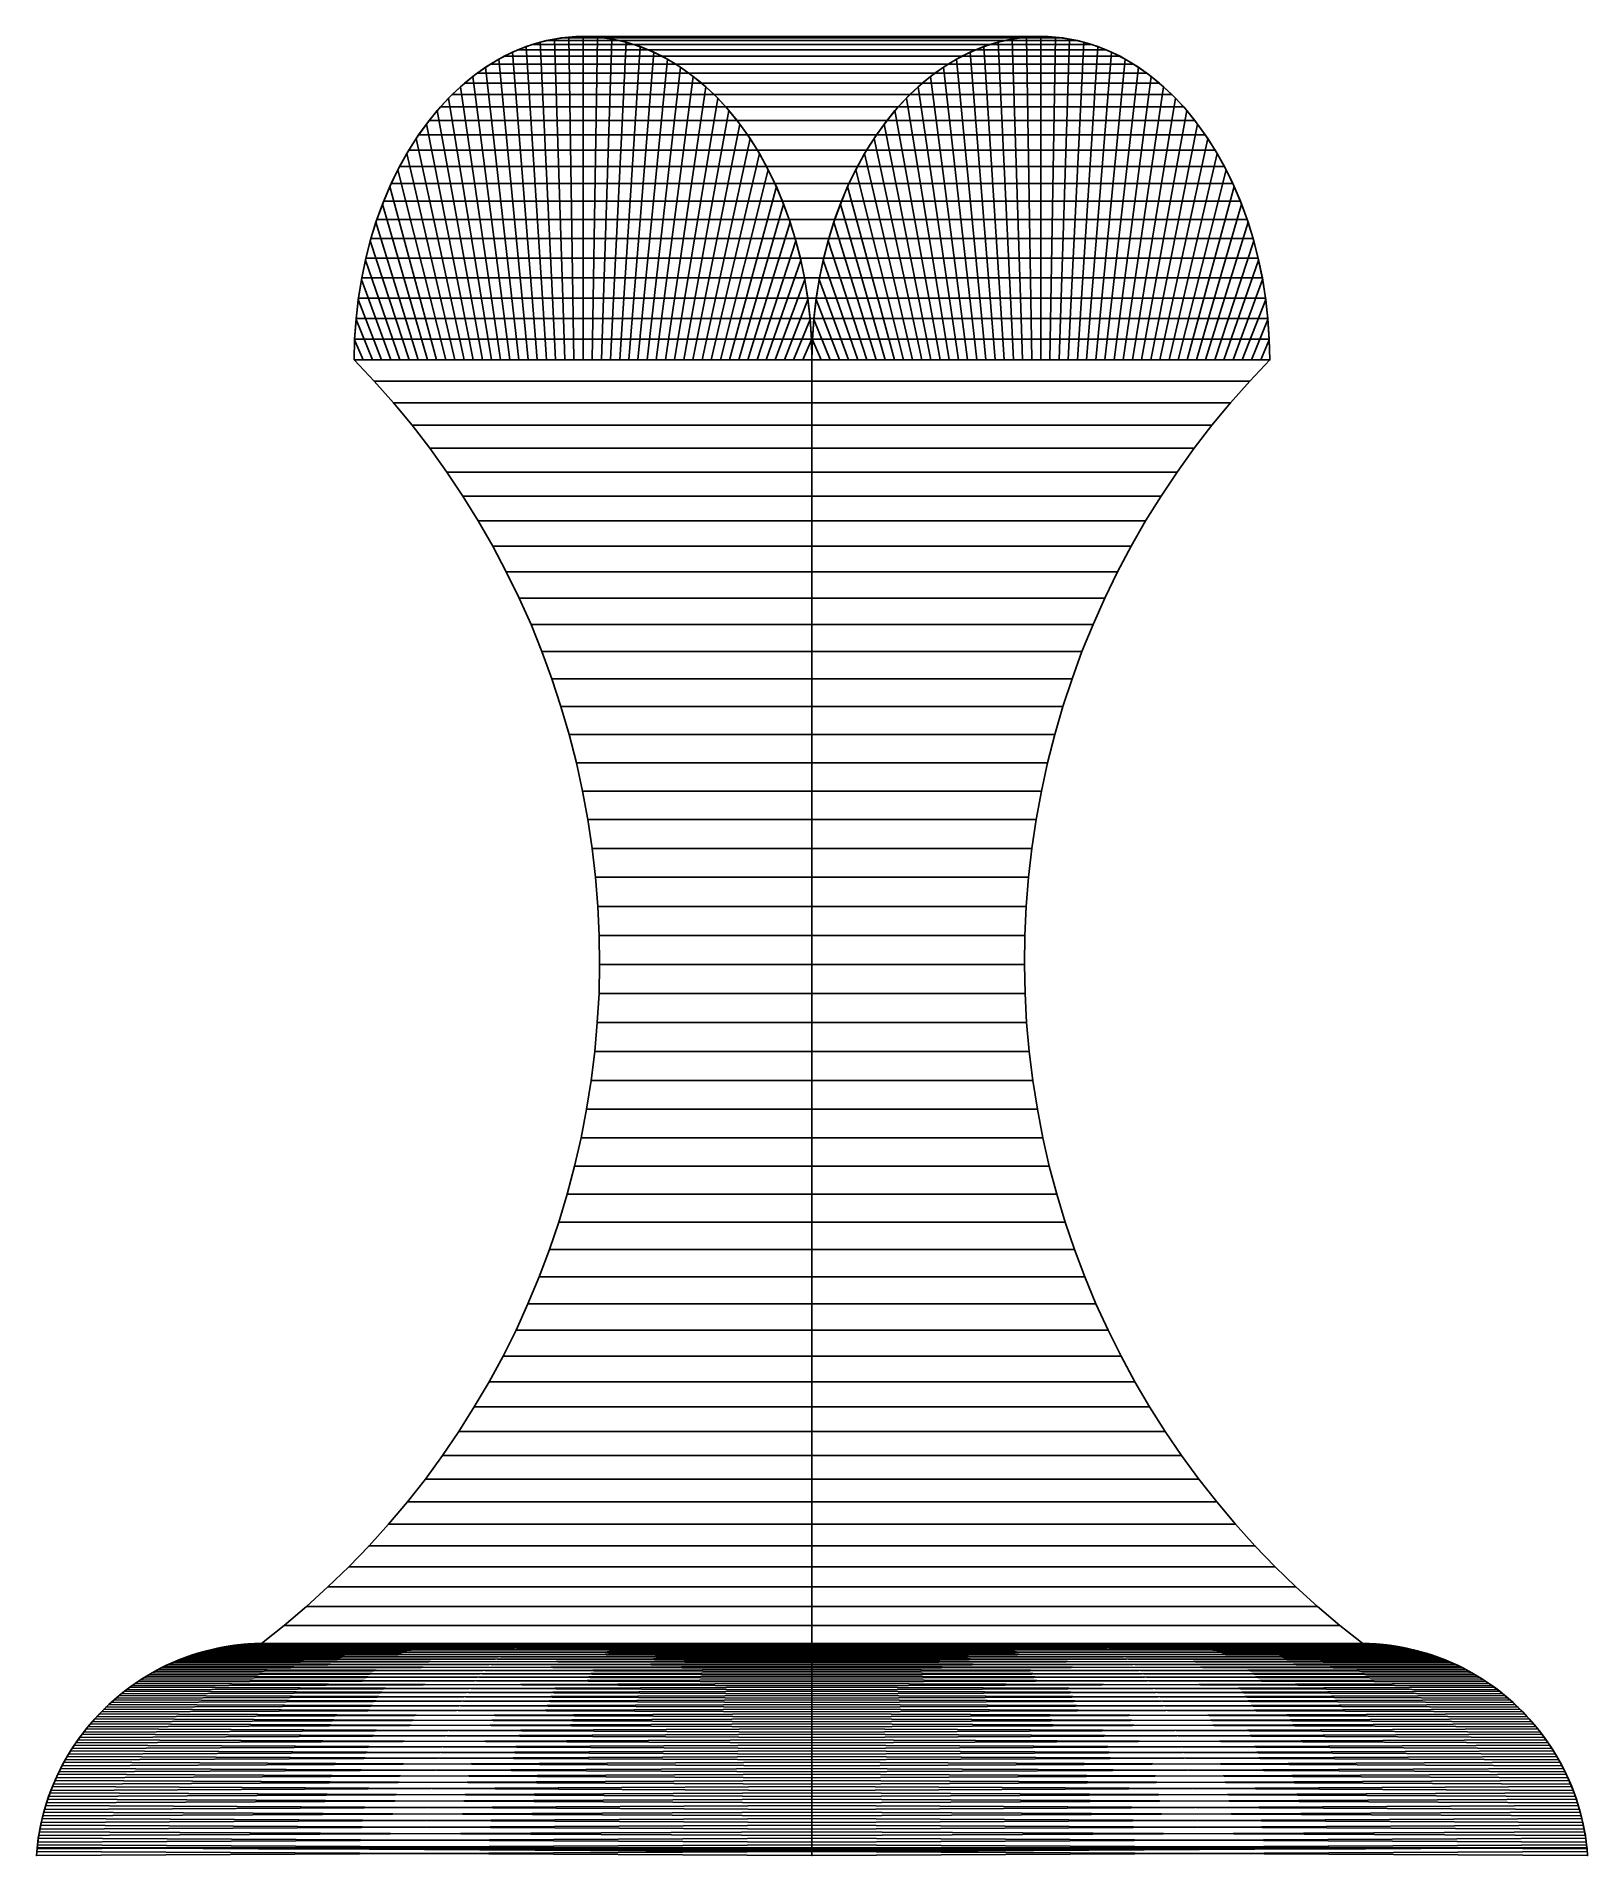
# Model space of a CAD drawing. Extents: x 0.8 to 9.8, y -0.2 to 10.3.
import ezdxf

# ---------------------------------------------------------------- set-up
doc = ezdxf.new("R2010")
doc.units = 0
doc.header["$MEASUREMENT"] = 0
doc.layers.add('1', color=2, linetype='CONTINUOUS')

msp = doc.modelspace()

# ---------------------------------------------------------------- meshes
at = {"layer": '1'}
mesh = msp.add_polymesh((2, 51), dxfattribs=at)
for k, corner in enumerate([(2.632, 8.461), (2.634, 8.578, -0.003), (2.642, 8.695, -0.01), (2.655, 8.811, -0.023), (2.673, 8.926, -0.042), (2.696, 9.039, -0.065), (2.724, 9.15, -0.093), (2.757, 9.258, -0.126), (2.795, 9.362, -0.164), (2.838, 9.464, -0.206), (2.884, 9.561, -0.253), (2.935, 9.654, -0.304), (2.99, 9.742, -0.359), (3.049, 9.825, -0.417), (3.111, 9.903, -0.48), (3.177, 9.975, -0.545), (3.246, 10.041, -0.614), (3.317, 10.101, -0.686), (3.391, 10.154, -0.76), (3.468, 10.201, -0.836), (3.546, 10.241, -0.914), (3.626, 10.273, -0.994), (3.707, 10.299, -1.075), (3.789, 10.317, -1.157), (3.872, 10.328, -1.24), (3.955, 10.332, -1.323), (4.038, 10.328, -1.406), (4.121, 10.317, -1.489), (4.203, 10.299, -1.571), (4.284, 10.273, -1.652), (4.364, 10.241, -1.732), (4.442, 10.201, -1.81), (4.518, 10.154, -1.887), (4.592, 10.101, -1.961), (4.664, 10.041, -2.032), (4.733, 9.975, -2.101), (4.798, 9.903, -2.167), (4.861, 9.825, -2.229), (4.92, 9.742, -2.288), (4.974, 9.654, -2.343), (5.025, 9.561, -2.394), (5.072, 9.464, -2.441), (5.114, 9.362, -2.483), (5.152, 9.258, -2.521), (5.185, 9.15, -2.554), (5.213, 9.039, -2.582), (5.237, 8.926, -2.605), (5.255, 8.811, -2.623), (5.268, 8.695, -2.636), (5.276, 8.578, -2.644), (5.278, 8.461, -2.647), (2.632, 8.461), (2.684, 8.461, -0.053), (2.737, 8.461, -0.106), (2.79, 8.461, -0.159), (2.843, 8.461, -0.212), (2.896, 8.461, -0.265), (2.949, 8.461, -0.318), (3.002, 8.461, -0.371), (3.055, 8.461, -0.423), (3.108, 8.461, -0.476), (3.161, 8.461, -0.529), (3.214, 8.461, -0.582), (3.267, 8.461, -0.635), (3.32, 8.461, -0.688), (3.373, 8.461, -0.741), (3.426, 8.461, -0.794), (3.478, 8.461, -0.847), (3.531, 8.461, -0.9), (3.584, 8.461, -0.953), (3.637, 8.461, -1.006), (3.69, 8.461, -1.059), (3.743, 8.461, -1.112), (3.796, 8.461, -1.165), (3.849, 8.461, -1.217), (3.902, 8.461, -1.27), (3.955, 8.461, -1.323), (4.008, 8.461, -1.376), (4.061, 8.461, -1.429), (4.114, 8.461, -1.482), (4.167, 8.461, -1.535), (4.22, 8.461, -1.588), (4.272, 8.461, -1.641), (4.325, 8.461, -1.694), (4.378, 8.461, -1.747), (4.431, 8.461, -1.8), (4.484, 8.461, -1.853), (4.537, 8.461, -1.906), (4.59, 8.461, -1.959), (4.643, 8.461, -2.011), (4.696, 8.461, -2.064), (4.749, 8.461, -2.117), (4.802, 8.461, -2.17), (4.855, 8.461, -2.223), (4.908, 8.461, -2.276), (4.961, 8.461, -2.329), (5.014, 8.461, -2.382), (5.066, 8.461, -2.435), (5.119, 8.461, -2.488), (5.172, 8.461, -2.541), (5.225, 8.461, -2.594), (5.278, 8.461, -2.647)]):
    mesh.set_mesh_vertex(divmod(k, 51), corner)
at = {"layer": '1', "color": 3}
mesh = msp.add_polymesh((2, 50), dxfattribs=at)
for k, corner in enumerate([(5.278, 8.461, 2.647), (5.281, 8.581, 2.644), (5.289, 8.7, 2.636), (5.303, 8.818, 2.622), (5.321, 8.935, 2.603), (5.346, 9.05, 2.579), (5.375, 9.163, 2.55), (5.409, 9.273, 2.516), (5.448, 9.379, 2.476), (5.492, 9.482, 2.432), (5.541, 9.58, 2.384), (5.594, 9.674, 2.331), (5.651, 9.763, 2.274), (5.712, 9.846, 2.213), (5.776, 9.924, 2.148), (5.844, 9.996, 2.08), (5.916, 10.061, 2.009), (5.989, 10.12, 1.935), (6.066, 10.172, 1.859), (6.144, 10.217, 1.78), (6.225, 10.255, 1.7), (6.307, 10.285, 1.618), (6.39, 10.308, 1.535), (6.474, 10.324, 1.45), (6.559, 10.331, 1.366), (6.644, 10.331, 1.281), (6.729, 10.324, 1.196), (6.813, 10.308, 1.112), (6.896, 10.285, 1.029), (6.978, 10.255, 0.947), (7.059, 10.217, 0.866), (7.137, 10.172, 0.788), (7.214, 10.12, 0.711), (7.288, 10.061, 0.637), (7.359, 9.996, 0.566), (7.427, 9.924, 0.498), (7.491, 9.846, 0.434), (7.552, 9.763, 0.373), (7.609, 9.674, 0.316), (7.662, 9.58, 0.263), (7.711, 9.482, 0.214), (7.755, 9.379, 0.17), (7.794, 9.273, 0.131), (7.828, 9.163, 0.097), (7.857, 9.05, 0.067), (7.882, 8.935, 0.043), (7.9, 8.818, 0.024), (7.914, 8.7, 0.011), (7.922, 8.581, 0.003), (7.925, 8.461), (2.632, 8.461), (2.634, 8.581, -0.003), (2.642, 8.7, -0.011), (2.656, 8.818, -0.024), (2.675, 8.935, -0.043), (2.699, 9.05, -0.067), (2.728, 9.163, -0.097), (2.763, 9.273, -0.131), (2.802, 9.379, -0.17), (2.846, 9.482, -0.214), (2.894, 9.58, -0.263), (2.947, 9.674, -0.316), (3.004, 9.763, -0.373), (3.065, 9.846, -0.434), (3.13, 9.924, -0.498), (3.198, 9.996, -0.566), (3.269, 10.061, -0.637), (3.343, 10.12, -0.711), (3.419, 10.172, -0.788), (3.498, 10.217, -0.866), (3.578, 10.255, -0.947), (3.66, 10.285, -1.029), (3.744, 10.308, -1.112), (3.828, 10.324, -1.196), (3.912, 10.331, -1.281), (3.997, 10.331, -1.366), (4.082, 10.324, -1.45), (4.166, 10.308, -1.535), (4.249, 10.285, -1.618), (4.331, 10.255, -1.7), (4.412, 10.217, -1.78), (4.491, 10.172, -1.859), (4.567, 10.12, -1.935), (4.641, 10.061, -2.009), (4.712, 9.996, -2.08), (4.78, 9.924, -2.148), (4.845, 9.846, -2.213), (4.905, 9.763, -2.274), (4.963, 9.674, -2.331), (5.015, 9.58, -2.384), (5.064, 9.482, -2.432), (5.108, 9.379, -2.476), (5.147, 9.273, -2.516), (5.181, 9.163, -2.55), (5.211, 9.05, -2.579), (5.235, 8.935, -2.603), (5.254, 8.818, -2.622), (5.267, 8.7, -2.636), (5.275, 8.581, -2.644), (5.278, 8.461, -2.647)]):
    mesh.set_mesh_vertex(divmod(k, 50), corner)
at = {"layer": '1', "color": 4}
mesh = msp.add_polymesh((2, 51), dxfattribs=at)
for k, corner in enumerate([(5.278, 8.461, 2.647), (5.281, 8.578, 2.644), (5.289, 8.695, 2.636), (5.302, 8.811, 2.623), (5.32, 8.926, 2.605), (5.343, 9.039, 2.582), (5.371, 9.15, 2.554), (5.404, 9.258, 2.521), (5.442, 9.362, 2.483), (5.484, 9.464, 2.441), (5.531, 9.561, 2.394), (5.582, 9.654, 2.343), (5.637, 9.742, 2.288), (5.696, 9.825, 2.229), (5.758, 9.903, 2.167), (5.824, 9.975, 2.101), (5.892, 10.041, 2.032), (5.964, 10.101, 1.961), (6.038, 10.154, 1.887), (6.114, 10.201, 1.81), (6.193, 10.241, 1.732), (6.272, 10.273, 1.652), (6.354, 10.299, 1.571), (6.436, 10.317, 1.489), (6.518, 10.328, 1.406), (6.602, 10.332, 1.323), (6.685, 10.328, 1.24), (6.767, 10.317, 1.157), (6.849, 10.299, 1.075), (6.931, 10.273, 0.994), (7.01, 10.241, 0.914), (7.089, 10.201, 0.836), (7.165, 10.154, 0.76), (7.239, 10.101, 0.686), (7.311, 10.041, 0.614), (7.379, 9.975, 0.545), (7.445, 9.903, 0.48), (7.507, 9.825, 0.417), (7.566, 9.742, 0.359), (7.621, 9.654, 0.304), (7.672, 9.561, 0.253), (7.719, 9.464, 0.206), (7.761, 9.362, 0.164), (7.799, 9.258, 0.126), (7.832, 9.15, 0.093), (7.86, 9.039, 0.065), (7.883, 8.926, 0.042), (7.901, 8.811, 0.023), (7.914, 8.695, 0.01), (7.922, 8.578, 0.003), (7.925, 8.461), (5.278, 8.461, 2.647), (5.331, 8.461, 2.594), (5.384, 8.461, 2.541), (5.437, 8.461, 2.488), (5.49, 8.461, 2.435), (5.543, 8.461, 2.382), (5.596, 8.461, 2.329), (5.649, 8.461, 2.276), (5.702, 8.461, 2.223), (5.755, 8.461, 2.17), (5.808, 8.461, 2.117), (5.86, 8.461, 2.064), (5.913, 8.461, 2.011), (5.966, 8.461, 1.959), (6.019, 8.461, 1.906), (6.072, 8.461, 1.853), (6.125, 8.461, 1.8), (6.178, 8.461, 1.747), (6.231, 8.461, 1.694), (6.284, 8.461, 1.641), (6.337, 8.461, 1.588), (6.39, 8.461, 1.535), (6.443, 8.461, 1.482), (6.496, 8.461, 1.429), (6.549, 8.461, 1.376), (6.602, 8.461, 1.323), (6.654, 8.461, 1.27), (6.707, 8.461, 1.217), (6.76, 8.461, 1.165), (6.813, 8.461, 1.112), (6.866, 8.461, 1.059), (6.919, 8.461, 1.006), (6.972, 8.461, 0.953), (7.025, 8.461, 0.9), (7.078, 8.461, 0.847), (7.131, 8.461, 0.794), (7.184, 8.461, 0.741), (7.237, 8.461, 0.688), (7.29, 8.461, 0.635), (7.343, 8.461, 0.582), (7.396, 8.461, 0.529), (7.448, 8.461, 0.476), (7.501, 8.461, 0.423), (7.554, 8.461, 0.371), (7.607, 8.461, 0.318), (7.66, 8.461, 0.265), (7.713, 8.461, 0.212), (7.766, 8.461, 0.159), (7.819, 8.461, 0.106), (7.872, 8.461, 0.053), (7.925, 8.461)]):
    mesh.set_mesh_vertex(divmod(k, 51), corner)
at = {"layer": '1'}
mesh = msp.add_polymesh((2, 51), dxfattribs=at)
for k, corner in enumerate([(5.278, 1.039, -3.183), (5.278, 1.143, -3.051), (5.278, 1.252, -2.923), (5.278, 1.365, -2.798), (5.278, 1.482, -2.677), (5.278, 1.603, -2.56), (5.278, 1.728, -2.448), (5.278, 1.857, -2.34), (5.278, 1.989, -2.236), (5.278, 2.125, -2.136), (5.278, 2.264, -2.042), (5.278, 2.406, -1.952), (5.278, 2.551, -1.867), (5.278, 2.699, -1.787), (5.278, 2.85, -1.712), (5.278, 3.003, -1.642), (5.278, 3.158, -1.577), (5.278, 3.316, -1.518), (5.278, 3.475, -1.464), (5.278, 3.636, -1.415), (5.278, 3.799, -1.372), (5.278, 3.963, -1.335), (5.278, 4.128, -1.303), (5.278, 4.294, -1.277), (5.278, 4.461, -1.256), (5.278, 4.629, -1.241), (5.278, 4.797, -1.232), (5.278, 4.965, -1.228), (5.278, 5.133, -1.23), (5.278, 5.301, -1.238), (5.278, 5.469, -1.251), (5.278, 5.636, -1.271), (5.278, 5.803, -1.296), (5.278, 5.968, -1.326), (5.278, 6.132, -1.362), (5.278, 6.295, -1.404), (5.278, 6.457, -1.451), (5.278, 6.617, -1.503), (5.278, 6.775, -1.561), (5.278, 6.931, -1.625), (5.278, 7.084, -1.693), (5.278, 7.236, -1.767), (5.278, 7.384, -1.845), (5.278, 7.53, -1.929), (5.278, 7.673, -2.018), (5.278, 7.813, -2.111), (5.278, 7.95, -2.21), (5.278, 8.083, -2.312), (5.278, 8.213, -2.419), (5.278, 8.339, -2.531), (5.278, 8.461, -2.647), (2.095, 1.039), (2.227, 1.143), (2.355, 1.252), (2.48, 1.365), (2.601, 1.482), (2.718, 1.603), (2.83, 1.728), (2.939, 1.857), (3.043, 1.989), (3.142, 2.125), (3.237, 2.264), (3.326, 2.406), (3.411, 2.551), (3.492, 2.699), (3.567, 2.85), (3.636, 3.003), (3.701, 3.158), (3.76, 3.316), (3.814, 3.475), (3.863, 3.636), (3.906, 3.799), (3.943, 3.963), (3.975, 4.128), (4.002, 4.294), (4.022, 4.461), (4.037, 4.629), (4.047, 4.797), (4.05, 4.965), (4.048, 5.133), (4.04, 5.301), (4.027, 5.469), (4.008, 5.636), (3.983, 5.803), (3.952, 5.968), (3.916, 6.132), (3.875, 6.295), (3.827, 6.457), (3.775, 6.617), (3.717, 6.775), (3.654, 6.931), (3.585, 7.084), (3.511, 7.236), (3.433, 7.384), (3.349, 7.53), (3.26, 7.673), (3.167, 7.813), (3.069, 7.95), (2.966, 8.083), (2.859, 8.213), (2.747, 8.339), (2.632, 8.461)]):
    mesh.set_mesh_vertex(divmod(k, 51), corner)
at = {"layer": '1', "color": 1}
mesh = msp.add_polymesh((2, 51), dxfattribs=at)
for k, corner in enumerate([(2.095, 1.039), (2.227, 1.143), (2.355, 1.252), (2.48, 1.365), (2.601, 1.482), (2.718, 1.603), (2.83, 1.728), (2.939, 1.857), (3.043, 1.989), (3.142, 2.125), (3.237, 2.264), (3.326, 2.406), (3.411, 2.551), (3.492, 2.699), (3.567, 2.85), (3.636, 3.003), (3.701, 3.158), (3.76, 3.316), (3.814, 3.475), (3.863, 3.636), (3.906, 3.799), (3.943, 3.963), (3.975, 4.128), (4.002, 4.294), (4.022, 4.461), (4.037, 4.629), (4.047, 4.797), (4.05, 4.965), (4.048, 5.133), (4.04, 5.301), (4.027, 5.469), (4.008, 5.636), (3.983, 5.803), (3.952, 5.968), (3.916, 6.132), (3.875, 6.295), (3.827, 6.457), (3.775, 6.617), (3.717, 6.775), (3.654, 6.931), (3.585, 7.084), (3.511, 7.236), (3.433, 7.384), (3.349, 7.53), (3.26, 7.673), (3.167, 7.813), (3.069, 7.95), (2.966, 8.083), (2.859, 8.213), (2.747, 8.339), (2.632, 8.461), (5.278, 1.039, 3.183), (5.278, 1.143, 3.051), (5.278, 1.252, 2.923), (5.278, 1.365, 2.798), (5.278, 1.482, 2.677), (5.278, 1.603, 2.56), (5.278, 1.728, 2.448), (5.278, 1.857, 2.34), (5.278, 1.989, 2.236), (5.278, 2.125, 2.136), (5.278, 2.264, 2.042), (5.278, 2.406, 1.952), (5.278, 2.551, 1.867), (5.278, 2.699, 1.787), (5.278, 2.85, 1.712), (5.278, 3.003, 1.642), (5.278, 3.158, 1.577), (5.278, 3.316, 1.518), (5.278, 3.475, 1.464), (5.278, 3.636, 1.415), (5.278, 3.799, 1.372), (5.278, 3.963, 1.335), (5.278, 4.128, 1.303), (5.278, 4.294, 1.277), (5.278, 4.461, 1.256), (5.278, 4.629, 1.241), (5.278, 4.797, 1.232), (5.278, 4.965, 1.228), (5.278, 5.133, 1.23), (5.278, 5.301, 1.238), (5.278, 5.469, 1.251), (5.278, 5.636, 1.271), (5.278, 5.803, 1.296), (5.278, 5.968, 1.326), (5.278, 6.132, 1.362), (5.278, 6.295, 1.404), (5.278, 6.457, 1.451), (5.278, 6.617, 1.503), (5.278, 6.775, 1.561), (5.278, 6.931, 1.625), (5.278, 7.084, 1.693), (5.278, 7.236, 1.767), (5.278, 7.384, 1.845), (5.278, 7.53, 1.929), (5.278, 7.673, 2.018), (5.278, 7.813, 2.111), (5.278, 7.95, 2.21), (5.278, 8.083, 2.312), (5.278, 8.213, 2.419), (5.278, 8.339, 2.531), (5.278, 8.461, 2.647)]):
    mesh.set_mesh_vertex(divmod(k, 51), corner)
at = {"layer": '1'}
mesh = msp.add_polymesh((2, 51), dxfattribs=at)
for k, corner in enumerate([(5.278, 1.039, 3.183), (5.278, 1.143, 3.051), (5.278, 1.252, 2.923), (5.278, 1.365, 2.798), (5.278, 1.482, 2.677), (5.278, 1.603, 2.56), (5.278, 1.728, 2.448), (5.278, 1.857, 2.34), (5.278, 1.989, 2.236), (5.278, 2.125, 2.136), (5.278, 2.264, 2.042), (5.278, 2.406, 1.952), (5.278, 2.551, 1.867), (5.278, 2.699, 1.787), (5.278, 2.85, 1.712), (5.278, 3.003, 1.642), (5.278, 3.158, 1.577), (5.278, 3.316, 1.518), (5.278, 3.475, 1.464), (5.278, 3.636, 1.415), (5.278, 3.799, 1.372), (5.278, 3.963, 1.335), (5.278, 4.128, 1.303), (5.278, 4.294, 1.277), (5.278, 4.461, 1.256), (5.278, 4.629, 1.241), (5.278, 4.797, 1.232), (5.278, 4.965, 1.228), (5.278, 5.133, 1.23), (5.278, 5.301, 1.238), (5.278, 5.469, 1.251), (5.278, 5.636, 1.271), (5.278, 5.803, 1.296), (5.278, 5.968, 1.326), (5.278, 6.132, 1.362), (5.278, 6.295, 1.404), (5.278, 6.457, 1.451), (5.278, 6.617, 1.503), (5.278, 6.775, 1.561), (5.278, 6.931, 1.625), (5.278, 7.084, 1.693), (5.278, 7.236, 1.767), (5.278, 7.384, 1.845), (5.278, 7.53, 1.929), (5.278, 7.673, 2.018), (5.278, 7.813, 2.111), (5.278, 7.95, 2.21), (5.278, 8.083, 2.312), (5.278, 8.213, 2.419), (5.278, 8.339, 2.531), (5.278, 8.461, 2.647), (8.462, 1.039), (8.329, 1.143), (8.201, 1.252), (8.076, 1.365), (7.955, 1.482), (7.839, 1.603), (7.726, 1.728), (7.618, 1.857), (7.514, 1.989), (7.415, 2.125), (7.32, 2.264), (7.23, 2.406), (7.145, 2.551), (7.065, 2.699), (6.99, 2.85), (6.92, 3.003), (6.855, 3.158), (6.796, 3.316), (6.742, 3.475), (6.694, 3.636), (6.65, 3.799), (6.613, 3.963), (6.581, 4.128), (6.555, 4.294), (6.534, 4.461), (6.519, 4.629), (6.51, 4.797), (6.506, 4.965), (6.508, 5.133), (6.516, 5.301), (6.53, 5.469), (6.549, 5.636), (6.574, 5.803), (6.604, 5.968), (6.64, 6.132), (6.682, 6.295), (6.729, 6.457), (6.782, 6.617), (6.839, 6.775), (6.903, 6.931), (6.971, 7.084), (7.045, 7.236), (7.124, 7.384), (7.207, 7.53), (7.296, 7.673), (7.39, 7.813), (7.488, 7.95), (7.59, 8.083), (7.698, 8.213), (7.809, 8.339), (7.925, 8.461)]):
    mesh.set_mesh_vertex(divmod(k, 51), corner)
at = {"layer": '1', "color": 153}
mesh = msp.add_polymesh((2, 51), dxfattribs=at)
for k, corner in enumerate([(8.462, 1.039), (8.329, 1.143), (8.201, 1.252), (8.076, 1.365), (7.955, 1.482), (7.839, 1.603), (7.726, 1.728), (7.618, 1.857), (7.514, 1.989), (7.415, 2.125), (7.32, 2.264), (7.23, 2.406), (7.145, 2.551), (7.065, 2.699), (6.99, 2.85), (6.92, 3.003), (6.855, 3.158), (6.796, 3.316), (6.742, 3.475), (6.694, 3.636), (6.65, 3.799), (6.613, 3.963), (6.581, 4.128), (6.555, 4.294), (6.534, 4.461), (6.519, 4.629), (6.51, 4.797), (6.506, 4.965), (6.508, 5.133), (6.516, 5.301), (6.53, 5.469), (6.549, 5.636), (6.574, 5.803), (6.604, 5.968), (6.64, 6.132), (6.682, 6.295), (6.729, 6.457), (6.782, 6.617), (6.839, 6.775), (6.903, 6.931), (6.971, 7.084), (7.045, 7.236), (7.124, 7.384), (7.207, 7.53), (7.296, 7.673), (7.39, 7.813), (7.488, 7.95), (7.59, 8.083), (7.698, 8.213), (7.809, 8.339), (7.925, 8.461), (5.278, 1.039, -3.183), (5.278, 1.143, -3.051), (5.278, 1.252, -2.923), (5.278, 1.365, -2.798), (5.278, 1.482, -2.677), (5.278, 1.603, -2.56), (5.278, 1.728, -2.448), (5.278, 1.857, -2.34), (5.278, 1.989, -2.236), (5.278, 2.125, -2.136), (5.278, 2.264, -2.042), (5.278, 2.406, -1.952), (5.278, 2.551, -1.867), (5.278, 2.699, -1.787), (5.278, 2.85, -1.712), (5.278, 3.003, -1.642), (5.278, 3.158, -1.577), (5.278, 3.316, -1.518), (5.278, 3.475, -1.464), (5.278, 3.636, -1.415), (5.278, 3.799, -1.372), (5.278, 3.963, -1.335), (5.278, 4.128, -1.303), (5.278, 4.294, -1.277), (5.278, 4.461, -1.256), (5.278, 4.629, -1.241), (5.278, 4.797, -1.232), (5.278, 4.965, -1.228), (5.278, 5.133, -1.23), (5.278, 5.301, -1.238), (5.278, 5.469, -1.251), (5.278, 5.636, -1.271), (5.278, 5.803, -1.296), (5.278, 5.968, -1.326), (5.278, 6.132, -1.362), (5.278, 6.295, -1.404), (5.278, 6.457, -1.451), (5.278, 6.617, -1.503), (5.278, 6.775, -1.561), (5.278, 6.931, -1.625), (5.278, 7.084, -1.693), (5.278, 7.236, -1.767), (5.278, 7.384, -1.845), (5.278, 7.53, -1.929), (5.278, 7.673, -2.018), (5.278, 7.813, -2.111), (5.278, 7.95, -2.21), (5.278, 8.083, -2.312), (5.278, 8.213, -2.419), (5.278, 8.339, -2.531), (5.278, 8.461, -2.647)]):
    mesh.set_mesh_vertex(divmod(k, 51), corner)
at = {"layer": '1', "color": 6}
mesh = msp.add_polymesh((2, 51), dxfattribs=at)
for k, corner in enumerate([(5.278, 1.039, -3.183), (5.278, 1.038, -3.222), (5.278, 1.036, -3.261), (5.278, 1.032, -3.3), (5.278, 1.028, -3.338), (5.278, 1.022, -3.377), (5.278, 1.015, -3.415), (5.278, 1.007, -3.453), (5.278, 0.998, -3.491), (5.278, 0.988, -3.528), (5.278, 0.977, -3.565), (5.278, 0.965, -3.602), (5.278, 0.951, -3.638), (5.278, 0.937, -3.674), (5.278, 0.921, -3.71), (5.278, 0.905, -3.745), (5.278, 0.887, -3.78), (5.278, 0.869, -3.814), (5.278, 0.849, -3.847), (5.278, 0.829, -3.88), (5.278, 0.807, -3.913), (5.278, 0.785, -3.944), (5.278, 0.762, -3.975), (5.278, 0.737, -4.006), (5.278, 0.712, -4.035), (5.278, 0.686, -4.064), (5.278, 0.659, -4.092), (5.278, 0.632, -4.119), (5.278, 0.603, -4.146), (5.278, 0.574, -4.171), (5.278, 0.544, -4.196), (5.278, 0.514, -4.22), (5.278, 0.482, -4.243), (5.278, 0.45, -4.265), (5.278, 0.418, -4.286), (5.278, 0.385, -4.306), (5.278, 0.351, -4.325), (5.278, 0.316, -4.343), (5.278, 0.282, -4.36), (5.278, 0.246, -4.377), (5.278, 0.211, -4.392), (5.278, 0.174, -4.406), (5.278, 0.138, -4.418), (5.278, 0.101, -4.43), (5.278, 0.063, -4.441), (5.278, 0.026, -4.451), (5.278, -0.012, -4.459), (5.278, -0.05, -4.467), (5.278, -0.088, -4.473), (5.278, -0.127, -4.478), (5.278, -0.165, -4.482), (2.072, 1.038), (2.033, 1.037), (1.994, 1.034), (1.956, 1.03), (1.917, 1.024), (1.879, 1.018), (1.841, 1.011), (1.803, 1.002), (1.765, 0.992), (1.728, 0.982), (1.691, 0.97), (1.655, 0.957), (1.618, 0.943), (1.583, 0.928), (1.547, 0.912), (1.512, 0.895), (1.478, 0.876), (1.444, 0.857), (1.411, 0.837), (1.379, 0.816), (1.347, 0.794), (1.315, 0.771), (1.285, 0.747), (1.255, 0.722), (1.226, 0.697), (1.197, 0.67), (1.17, 0.643), (1.143, 0.615), (1.117, 0.586), (1.092, 0.557), (1.068, 0.526), (1.044, 0.495), (1.022, 0.463), (1.001, 0.431), (0.98, 0.398), (0.961, 0.365), (0.942, 0.33), (0.925, 0.296), (0.908, 0.261), (0.893, 0.225), (0.878, 0.189), (0.865, 0.153), (0.853, 0.116), (0.841, 0.079), (0.831, 0.041), (0.822, 0.003), (0.815, -0.035), (0.808, -0.073), (0.802, -0.111), (0.798, -0.15), (0.794, -0.188)]):
    mesh.set_mesh_vertex(divmod(k, 51), corner)
at = {"layer": '1', "color": 30}
mesh = msp.add_polymesh((2, 51), dxfattribs=at)
for k, corner in enumerate([(2.095, 1.039), (2.056, 1.038), (2.017, 1.036), (1.979, 1.032), (1.94, 1.028), (1.902, 1.022), (1.863, 1.015), (1.825, 1.007), (1.788, 0.998), (1.75, 0.988), (1.713, 0.977), (1.676, 0.965), (1.64, 0.951), (1.604, 0.937), (1.568, 0.921), (1.533, 0.905), (1.498, 0.887), (1.464, 0.869), (1.431, 0.849), (1.398, 0.829), (1.366, 0.807), (1.334, 0.785), (1.303, 0.762), (1.273, 0.737), (1.243, 0.712), (1.214, 0.686), (1.186, 0.659), (1.159, 0.632), (1.132, 0.603), (1.107, 0.574), (1.082, 0.544), (1.058, 0.514), (1.035, 0.482), (1.013, 0.45), (0.992, 0.418), (0.972, 0.385), (0.953, 0.351), (0.935, 0.316), (0.918, 0.282), (0.902, 0.246), (0.887, 0.211), (0.873, 0.174), (0.86, 0.138), (0.848, 0.101), (0.837, 0.063), (0.828, 0.026), (0.819, -0.012), (0.812, -0.05), (0.805, -0.088), (0.8, -0.127), (0.796, -0.165), (5.278, 1.038, 3.206), (5.278, 1.037, 3.245), (5.278, 1.034, 3.284), (5.278, 1.03, 3.323), (5.278, 1.024, 3.361), (5.278, 1.018, 3.399), (5.278, 1.011, 3.437), (5.278, 1.002, 3.475), (5.278, 0.992, 3.513), (5.278, 0.982, 3.55), (5.278, 0.97, 3.587), (5.278, 0.957, 3.624), (5.278, 0.943, 3.66), (5.278, 0.928, 3.696), (5.278, 0.912, 3.731), (5.278, 0.895, 3.766), (5.278, 0.876, 3.8), (5.278, 0.857, 3.834), (5.278, 0.837, 3.867), (5.278, 0.816, 3.9), (5.278, 0.794, 3.932), (5.278, 0.771, 3.963), (5.278, 0.747, 3.993), (5.278, 0.722, 4.023), (5.278, 0.697, 4.052), (5.278, 0.67, 4.081), (5.278, 0.643, 4.108), (5.278, 0.615, 4.135), (5.278, 0.586, 4.161), (5.278, 0.557, 4.186), (5.278, 0.526, 4.21), (5.278, 0.495, 4.234), (5.278, 0.463, 4.256), (5.278, 0.431, 4.278), (5.278, 0.398, 4.298), (5.278, 0.365, 4.318), (5.278, 0.33, 4.336), (5.278, 0.296, 4.354), (5.278, 0.261, 4.37), (5.278, 0.225, 4.386), (5.278, 0.189, 4.4), (5.278, 0.153, 4.413), (5.278, 0.116, 4.426), (5.278, 0.079, 4.437), (5.278, 0.041, 4.447), (5.278, 0.003, 4.456), (5.278, -0.035, 4.464), (5.278, -0.073, 4.47), (5.278, -0.111, 4.476), (5.278, -0.15, 4.481), (5.278, -0.188, 4.484)]):
    mesh.set_mesh_vertex(divmod(k, 51), corner)
at = {"layer": '1', "color": 53}
mesh = msp.add_polymesh((2, 51), dxfattribs=at)
for k, corner in enumerate([(5.278, 1.039, 3.183), (5.278, 1.038, 3.222), (5.278, 1.036, 3.261), (5.278, 1.032, 3.3), (5.278, 1.028, 3.338), (5.278, 1.022, 3.377), (5.278, 1.015, 3.415), (5.278, 1.007, 3.453), (5.278, 0.998, 3.491), (5.278, 0.988, 3.528), (5.278, 0.977, 3.565), (5.278, 0.965, 3.602), (5.278, 0.951, 3.638), (5.278, 0.937, 3.674), (5.278, 0.921, 3.71), (5.278, 0.905, 3.745), (5.278, 0.887, 3.78), (5.278, 0.869, 3.814), (5.278, 0.849, 3.847), (5.278, 0.829, 3.88), (5.278, 0.807, 3.913), (5.278, 0.785, 3.944), (5.278, 0.762, 3.975), (5.278, 0.737, 4.006), (5.278, 0.712, 4.035), (5.278, 0.686, 4.064), (5.278, 0.659, 4.092), (5.278, 0.632, 4.119), (5.278, 0.603, 4.146), (5.278, 0.574, 4.171), (5.278, 0.544, 4.196), (5.278, 0.514, 4.22), (5.278, 0.482, 4.243), (5.278, 0.45, 4.265), (5.278, 0.418, 4.286), (5.278, 0.385, 4.306), (5.278, 0.351, 4.325), (5.278, 0.316, 4.343), (5.278, 0.282, 4.36), (5.278, 0.246, 4.377), (5.278, 0.211, 4.392), (5.278, 0.174, 4.406), (5.278, 0.138, 4.418), (5.278, 0.101, 4.43), (5.278, 0.063, 4.441), (5.278, 0.026, 4.451), (5.278, -0.012, 4.459), (5.278, -0.05, 4.467), (5.278, -0.088, 4.473), (5.278, -0.127, 4.478), (5.278, -0.165, 4.482), (8.485, 1.038), (8.523, 1.037), (8.562, 1.034), (8.601, 1.03), (8.639, 1.024), (8.677, 1.018), (8.716, 1.011), (8.753, 1.002), (8.791, 0.992), (8.828, 0.982), (8.865, 0.97), (8.902, 0.957), (8.938, 0.943), (8.974, 0.928), (9.009, 0.912), (9.044, 0.895), (9.078, 0.876), (9.112, 0.857), (9.145, 0.837), (9.178, 0.816), (9.21, 0.794), (9.241, 0.771), (9.272, 0.747), (9.302, 0.722), (9.331, 0.697), (9.359, 0.67), (9.387, 0.643), (9.413, 0.615), (9.439, 0.586), (9.464, 0.557), (9.489, 0.526), (9.512, 0.495), (9.534, 0.463), (9.556, 0.431), (9.576, 0.398), (9.596, 0.365), (9.614, 0.33), (9.632, 0.296), (9.648, 0.261), (9.664, 0.225), (9.678, 0.189), (9.692, 0.153), (9.704, 0.116), (9.715, 0.079), (9.725, 0.041), (9.734, 0.003), (9.742, -0.035), (9.749, -0.073), (9.754, -0.111), (9.759, -0.15), (9.762, -0.188)]):
    mesh.set_mesh_vertex(divmod(k, 51), corner)
at = {"layer": '1', "color": 5}
mesh = msp.add_polymesh((2, 51), dxfattribs=at)
for k, corner in enumerate([(8.462, 1.039), (8.5, 1.038), (8.539, 1.036), (8.578, 1.032), (8.616, 1.028), (8.655, 1.022), (8.693, 1.015), (8.731, 1.007), (8.769, 0.998), (8.806, 0.988), (8.843, 0.977), (8.88, 0.965), (8.917, 0.951), (8.953, 0.937), (8.988, 0.921), (9.023, 0.905), (9.058, 0.887), (9.092, 0.869), (9.126, 0.849), (9.158, 0.829), (9.191, 0.807), (9.223, 0.785), (9.254, 0.762), (9.284, 0.737), (9.313, 0.712), (9.342, 0.686), (9.37, 0.659), (9.398, 0.632), (9.424, 0.603), (9.45, 0.574), (9.474, 0.544), (9.498, 0.514), (9.521, 0.482), (9.543, 0.45), (9.564, 0.418), (9.584, 0.385), (9.603, 0.351), (9.622, 0.316), (9.639, 0.282), (9.655, 0.246), (9.67, 0.211), (9.684, 0.174), (9.697, 0.138), (9.708, 0.101), (9.719, 0.063), (9.729, 0.026), (9.737, -0.012), (9.745, -0.05), (9.751, -0.088), (9.756, -0.127), (9.76, -0.165), (5.278, 1.038, -3.206), (5.278, 1.037, -3.245), (5.278, 1.034, -3.284), (5.278, 1.03, -3.323), (5.278, 1.024, -3.361), (5.278, 1.018, -3.399), (5.278, 1.011, -3.437), (5.278, 1.002, -3.475), (5.278, 0.992, -3.513), (5.278, 0.982, -3.55), (5.278, 0.97, -3.587), (5.278, 0.957, -3.624), (5.278, 0.943, -3.66), (5.278, 0.928, -3.696), (5.278, 0.912, -3.731), (5.278, 0.895, -3.766), (5.278, 0.876, -3.8), (5.278, 0.857, -3.834), (5.278, 0.837, -3.867), (5.278, 0.816, -3.9), (5.278, 0.794, -3.932), (5.278, 0.771, -3.963), (5.278, 0.747, -3.993), (5.278, 0.722, -4.023), (5.278, 0.697, -4.052), (5.278, 0.67, -4.081), (5.278, 0.643, -4.108), (5.278, 0.615, -4.135), (5.278, 0.586, -4.161), (5.278, 0.557, -4.186), (5.278, 0.526, -4.21), (5.278, 0.495, -4.234), (5.278, 0.463, -4.256), (5.278, 0.431, -4.278), (5.278, 0.398, -4.298), (5.278, 0.365, -4.318), (5.278, 0.33, -4.336), (5.278, 0.296, -4.354), (5.278, 0.261, -4.37), (5.278, 0.225, -4.386), (5.278, 0.189, -4.4), (5.278, 0.153, -4.413), (5.278, 0.116, -4.426), (5.278, 0.079, -4.437), (5.278, 0.041, -4.447), (5.278, 0.003, -4.456), (5.278, -0.035, -4.464), (5.278, -0.073, -4.47), (5.278, -0.111, -4.476), (5.278, -0.15, -4.481), (5.278, -0.188, -4.484)]):
    mesh.set_mesh_vertex(divmod(k, 51), corner)
at = {"layer": '1', "color": 3}
mesh = msp.add_polymesh((8, 8), dxfattribs=at)
for k, corner in enumerate([(0.798, -0.143), (1.438, -0.146, -0.64), (2.078, -0.149, -1.281), (2.718, -0.152, -1.921), (3.358, -0.156, -2.561), (3.998, -0.159, -3.201), (4.638, -0.162, -3.842), (5.278, -0.166, -4.482), (1.438, -0.143, 0.64), (2.078, -0.145, 0), (2.718, -0.148, -0.641), (3.358, -0.151, -1.281), (3.998, -0.154, -1.921), (4.638, -0.157, -2.561), (5.278, -0.159, -3.201), (5.918, -0.162, -3.842), (2.078, -0.143, 1.28), (2.718, -0.145, 0.64), (3.358, -0.147, 0), (3.998, -0.15, -0.641), (4.638, -0.152, -1.281), (5.278, -0.154, -1.921), (5.918, -0.157, -2.561), (6.558, -0.159, -3.201), (2.718, -0.143, 1.92), (3.358, -0.144, 1.28), (3.998, -0.146, 0.64), (4.638, -0.148, -0.001), (5.278, -0.15, -0.641), (5.918, -0.152, -1.281), (6.558, -0.154, -1.921), (7.198, -0.156, -2.561), (3.358, -0.143, 2.56), (3.998, -0.144, 1.92), (4.638, -0.145, 1.28), (5.278, -0.147, 0.64), (5.918, -0.148, -0.001), (6.558, -0.15, -0.641), (7.198, -0.151, -1.281), (7.838, -0.152, -1.921), (3.998, -0.143, 3.2), (4.638, -0.144, 2.56), (5.278, -0.144, 1.92), (5.918, -0.145, 1.28), (6.558, -0.146, 0.64), (7.198, -0.147, 0), (7.838, -0.148, -0.641), (8.478, -0.149, -1.281), (4.638, -0.143, 3.84), (5.278, -0.143, 3.2), (5.918, -0.144, 2.56), (6.558, -0.144, 1.92), (7.198, -0.144, 1.28), (7.838, -0.145, 0.64), (8.478, -0.145, 0), (9.118, -0.146, -0.64), (5.278, -0.143, 4.48), (5.918, -0.143, 3.84), (6.558, -0.143, 3.2), (7.198, -0.143, 2.56), (7.838, -0.143, 1.92), (8.478, -0.143, 1.28), (9.118, -0.143, 0.64), (9.758, -0.143)]):
    mesh.set_mesh_vertex(divmod(k, 8), corner)

doc.saveas('drawing.dxf')
